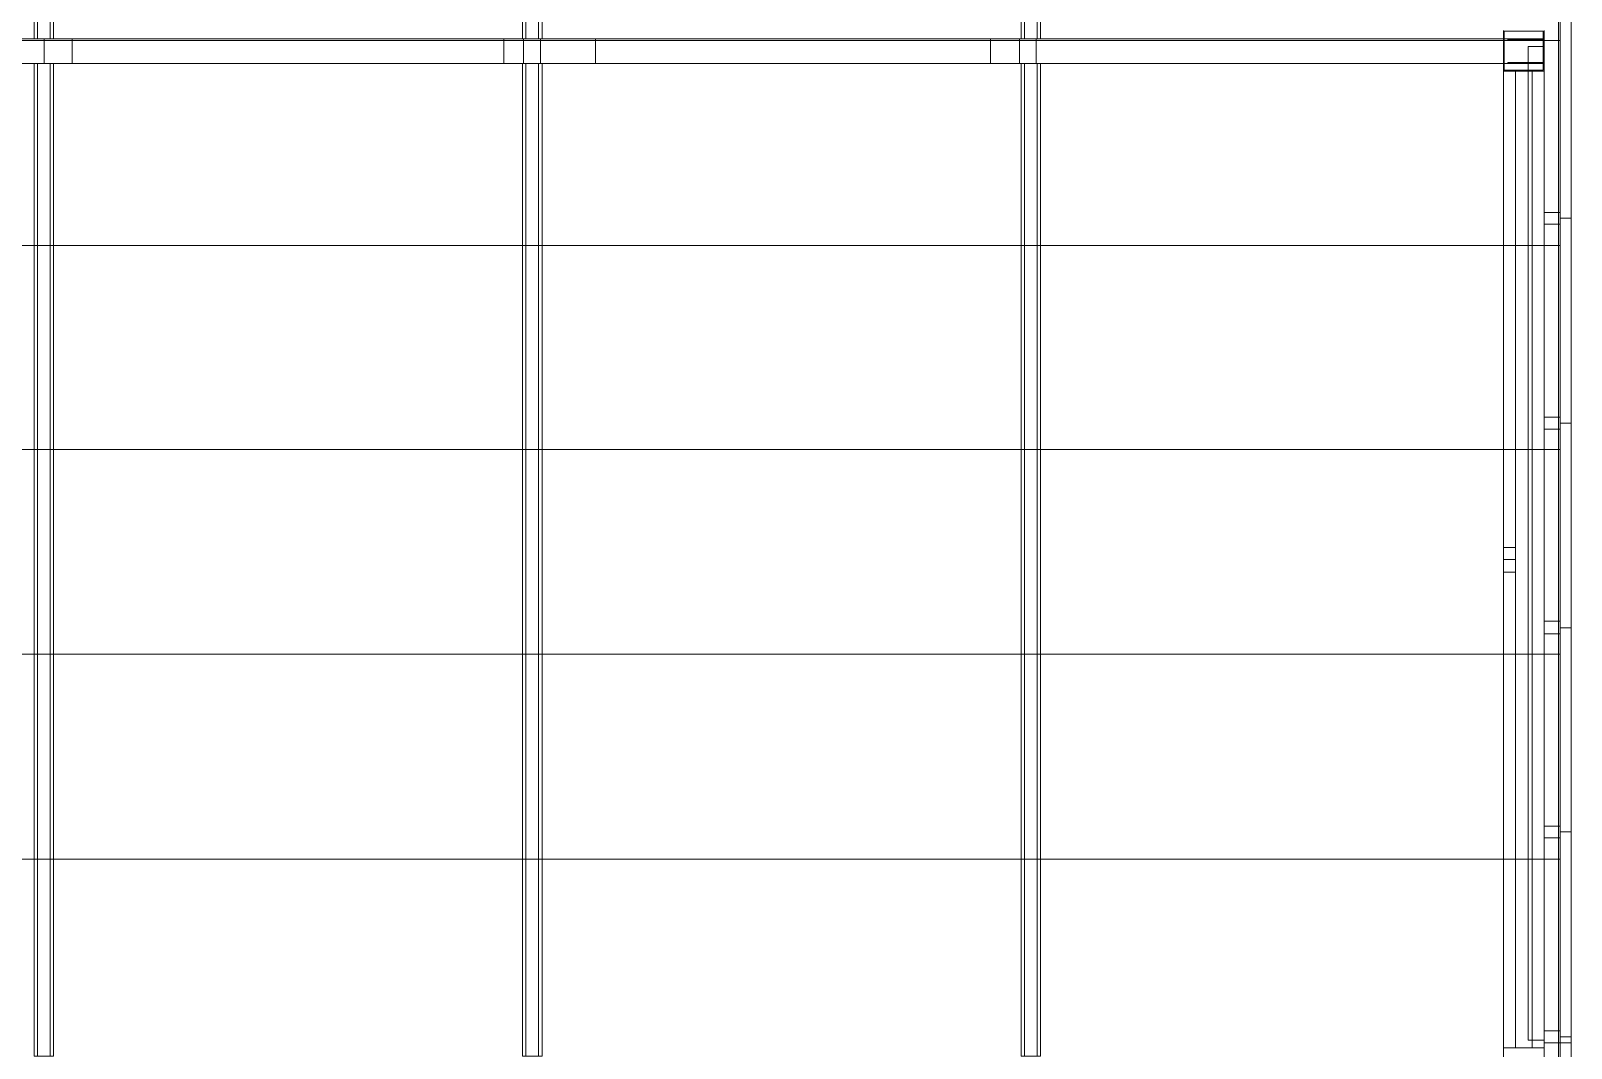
# Model space of a CAD drawing. Header units: centimetres. Extents: x 2816 to 28192, y 2553 to 18332.
# Drawn here: x 14902 to 16814, y 11727 to 12991 of the extents above; entities that cross this region are included whole.
import ezdxf

# ---------------------------------------------------------------- set-up
doc = ezdxf.new("R2010")
doc.units = ezdxf.units.CM
for name, color, linetype in [('PDF_Dera 3D', 7, 'Continuous'), ('PDF_Dyert dhe Dritaret 2D', 7, 'Continuous'), ('PDF_Kaprijatat', 7, 'Continuous'), ('PDF_Kuotimi prerjeve', 7, 'Continuous'), ('PDF_Paneli', 30, 'Continuous'), ('PDF_Shtyllat e Paneleve', 7, 'Continuous'), ('PDF_Themeli', 7, 'Continuous'), ('PDF_Trajet', 7, 'Continuous')]:
    doc.layers.add(name, color=color, linetype=linetype)
doc.layers.add('PDF_Panel Kulmii', color=7, linetype='Continuous', true_color=0xfafafa)
doc.layers.add('PDF_Shtyllat', color=7, linetype='Continuous', true_color=0xfafafa)

msp = doc.modelspace()

# ---------------------------------------------------------------- linework, layer by layer
at = {"layer": 'PDF_Dera 3D', "lineweight": 0}
for points in [[(16800.8, 11734.2), (16800.8, 11734.2)], [(16800.8, 11495.6), (16800.8, 11734.2)], [(16814.5, 11495.6), (16814.5, 11734.2), (16800.8, 11734.2)], [(16814.5, 11495.6), (16800.8, 11495.6), (16800.8, 11734.2), (16814.5, 11734.2), (16814.5, 11495.6), (16800.8, 11495.6)], [(16800.8, 11734.2), (16800.8, 11734.2)], [(16814.5, 11734.2), (16814.5, 11734.2)], [(16814.5, 11734.2), (16814.5, 11734.2)]]:
    msp.add_lwpolyline(points, dxfattribs=at)
at = {"layer": 'PDF_Dyert dhe Dritaret 2D', "lineweight": 0}
for points in [[(16800.8, 11734.2), (16800.8, 11495.6)], [(16814.5, 11734.2), (16800.8, 11734.2)], [(16814.5, 11495.6), (16814.5, 11734.2)]]:
    msp.add_lwpolyline(points, dxfattribs=at)
at = {"layer": 'PDF_Kaprijatat', "lineweight": 0}
for points in [[(14909.9, 14214.7), (14905.7, 14214.7), (14905.7, 12980.8), (14909.9, 12980.8), (14909.9, 14214.7)], [(14909.9, 12980.8), (14929.9, 12980.8), (14929.9, 14214.7)], [(14929.9, 12980.8), (14925.7, 12980.8), (14925.7, 14214.7)], [(15516.4, 14214.7), (15512.2, 14214.7), (15512.2, 12980.8), (15516.4, 12980.8), (15516.4, 14214.7)], [(15516.4, 12980.8), (15536.4, 12980.8), (15536.4, 14214.7)], [(15536.4, 12980.8), (15532.2, 12980.8), (15532.2, 14214.7)], [(16135.5, 14214.7), (16131.3, 14214.7), (16131.3, 12980.8), (16135.5, 12980.8), (16135.5, 14214.7)], [(16135.5, 12980.8), (16155.4, 12980.8), (16155.4, 14214.7)], [(16155.4, 12980.8), (16151.2, 12980.8), (16151.2, 14214.7)], [(11803, 12980.8), (14291.9, 12980.8), (16780.8, 12980.8), (11803, 12980.8)], [(14925.7, 12980.8), (14905.7, 12980.8)], [(14905.7, 12980.8), (14905.7, 12980.8)], [(14909.9, 12980.8), (14909.9, 12980.8)], [(14918.3, 12980.8), (14918.3, 12980.8)], [(15489.1, 12980.8), (14918.3, 12980.8), (14918.3, 12950.3), (14918.3, 12980.8)], [(14918.3, 12980.8), (15489.1, 12980.8)], [(14918.3, 12980.8), (14918.3, 12980.8)], [(14925.7, 12980.8), (14925.7, 12980.8)], [(14929.9, 12980.8), (14929.9, 12980.8)], [(14953, 12980.8), (15513.2, 12980.8)], [(14953, 12950.3), (14953, 12980.8)], [(15513.2, 12980.8), (14953, 12980.8)], [(14953, 12980.8), (14953, 12980.8)], [(15489.1, 12950.3), (15489.1, 12980.8)], [(15489.1, 12980.8), (15489.1, 12980.8)], [(15532.2, 12980.8), (15512.2, 12980.8)], [(15512.2, 12980.8), (15512.2, 12980.8)], [(15513.2, 12980.8), (15513.2, 12950.3)], [(15513.2, 12980.8), (15513.2, 12950.3)], [(15513.2, 12980.8), (15513.2, 12980.8)], [(15513.2, 12980.8), (15513.2, 12980.8)], [(15516.4, 12980.8), (15516.4, 12980.8)], [(15532.2, 12980.8), (15532.2, 12980.8)], [(15534.3, 12950.3), (15534.3, 12980.8)], [(16093.4, 12950.3), (15534.3, 12950.3), (15534.3, 12980.8), (16093.4, 12980.8)], [(15534.3, 12980.8), (16093.4, 12980.8)], [(15534.3, 12980.8), (15534.3, 12980.8)], [(15534.3, 12980.8), (15534.3, 12980.8)], [(15536.4, 12980.8), (15536.4, 12980.8)], [(16129.2, 12980.8), (15602.6, 12980.8)], [(15602.6, 12980.8), (15602.6, 12950.3)], [(15602.6, 12980.8), (16129.2, 12980.8)], [(15602.6, 12980.8), (15602.6, 12980.8)], [(16093.4, 12980.8), (16093.4, 12950.3)], [(16093.4, 12980.8), (16093.4, 12980.8)], [(16129.2, 12950.3), (16129.2, 12980.8), (16129.2, 12950.3)], [(16129.2, 12980.8), (16129.2, 12980.8)], [(16129.2, 12980.8), (16129.2, 12980.8)], [(16129.2, 12980.8), (16129.2, 12980.8)], [(16151.2, 12980.8), (16131.3, 12980.8)], [(16131.3, 12980.8), (16131.3, 12980.8)], [(16135.5, 12980.8), (16135.5, 12980.8)], [(16150.2, 12980.8), (16150.2, 12950.3)], [(16150.2, 12980.8), (16150.2, 12950.3)], [(16150.2, 12980.8), (16735.6, 12980.8), (16150.2, 12980.8)], [(16150.2, 12980.8), (16150.2, 12980.8)], [(16150.2, 12980.8), (16150.2, 12980.8)], [(16151.2, 12980.8), (16151.2, 12980.8)], [(16155.4, 12980.8), (16155.4, 12980.8)], [(16735.6, 12980.8), (16735.6, 12979.7), (16780.8, 12979.7), (16780.8, 12951.4), (16735.6, 12951.4), (16735.6, 12950.3)], [(16735.6, 12980.8), (16735.6, 12979.7), (16780.8, 12979.7)], [(16735.6, 12980.8), (16735.6, 12980.8)], [(16735.6, 12980.8), (16735.6, 12980.8)], [(16735.6, 12979.7), (16735.6, 12979.7)], [(16735.6, 12979.7), (16735.6, 12979.7)], [(16760.9, 12971.3), (16780.8, 12971.3)], [(16760.9, 12971.3), (16760.9, 11737.4), (16780.8, 11737.4)], [(16780.8, 12971.3), (16760.9, 12971.3), (16760.9, 11737.4)], [(16760.9, 12971.3), (16760.9, 12971.3)], [(16760.9, 12971.3), (16760.9, 12971.3)], [(16780.8, 12950.3), (16780.8, 12980.8)], [(16780.8, 12980.8), (16780.8, 12950.3)], [(16780.8, 12980.8), (16780.8, 12980.8)], [(16780.8, 12980.8), (16780.8, 12980.8)], [(16780.8, 12979.7), (16780.8, 12979.7)], [(16780.8, 11737.4), (16780.8, 12971.3), (16780.8, 11737.4)], [(16780.8, 12971.3), (16780.8, 12971.3)], [(16780.8, 12971.3), (16780.8, 12971.3)], [(16735.6, 12951.4), (16735.6, 12950.3)], [(16780.8, 12951.4), (16735.6, 12951.4)], [(16735.6, 12951.4), (16735.6, 12951.4)], [(16735.6, 12951.4), (16735.6, 12951.4)], [(16780.8, 12951.4), (16780.8, 12951.4)], [(16780.8, 12950.3), (14291.9, 12950.3), (11803, 12950.3), (16780.8, 12950.3)], [(14925.7, 12950.3), (14905.7, 12950.3)], [(14905.7, 11717.4), (14909.9, 11717.4), (14909.9, 12950.3), (14905.7, 12950.3), (14905.7, 11717.4)], [(14905.7, 12950.3), (14905.7, 12950.3)], [(14909.9, 11717.4), (14929.9, 11717.4), (14929.9, 12950.3), (14909.9, 12950.3)], [(14909.9, 12950.3), (14909.9, 12950.3)], [(14918.3, 12950.3), (14918.3, 12950.3)], [(15489.1, 12950.3), (14918.3, 12950.3), (15489.1, 12950.3)], [(14918.3, 12950.3), (14918.3, 12950.3)], [(14918.3, 12950.3), (14918.3, 12950.3)], [(14929.9, 11717.4), (14925.7, 11717.4), (14925.7, 12950.3), (14929.9, 12950.3)], [(14925.7, 12950.3), (14925.7, 12950.3)], [(14929.9, 12950.3), (14929.9, 12950.3)], [(14953, 12950.3), (15513.2, 12950.3), (14953, 12950.3)], [(14953, 12950.3), (14953, 12950.3)], [(15489.1, 12950.3), (15489.1, 12950.3)], [(15532.2, 12950.3), (15512.2, 12950.3)], [(15512.2, 11717.4), (15516.4, 11717.4), (15516.4, 12950.3), (15512.2, 12950.3), (15512.2, 11717.4)], [(15512.2, 12950.3), (15512.2, 12950.3)], [(15513.2, 12950.3), (15513.2, 12950.3)], [(15513.2, 12950.3), (15513.2, 12950.3)], [(15516.4, 11717.4), (15536.4, 11717.4), (15536.4, 12950.3), (15516.4, 12950.3)], [(15516.4, 12950.3), (15516.4, 12950.3)], [(15536.4, 11717.4), (15532.2, 11717.4), (15532.2, 12950.3), (15536.4, 12950.3)], [(15532.2, 12950.3), (15532.2, 12950.3)], [(16093.4, 12950.3), (15534.3, 12950.3)], [(15534.3, 12950.3), (15534.3, 12950.3)], [(15536.4, 12950.3), (15536.4, 12950.3)], [(16129.2, 12950.3), (15602.6, 12950.3)], [(15602.6, 12950.3), (16129.2, 12950.3)], [(15602.6, 12950.3), (15602.6, 12950.3)], [(16093.4, 12950.3), (16093.4, 12950.3)], [(16129.2, 12950.3), (16129.2, 12950.3)], [(16129.2, 12950.3), (16129.2, 12950.3)], [(16151.2, 12950.3), (16131.3, 12950.3)], [(16131.3, 11717.4), (16135.5, 11717.4), (16135.5, 12950.3), (16131.3, 12950.3), (16131.3, 11717.4)], [(16131.3, 12950.3), (16131.3, 12950.3)], [(16135.5, 11717.4), (16155.4, 11717.4), (16155.4, 12950.3), (16135.5, 12950.3)], [(16135.5, 12950.3), (16135.5, 12950.3)], [(16735.6, 12950.3), (16150.2, 12950.3), (16735.6, 12950.3)], [(16150.2, 12950.3), (16150.2, 12950.3)], [(16155.4, 11717.4), (16151.2, 11717.4), (16151.2, 12950.3), (16155.4, 12950.3)], [(16151.2, 12950.3), (16151.2, 12950.3)], [(16155.4, 12950.3), (16155.4, 12950.3)], [(16735.6, 12950.3), (16735.6, 12950.3)], [(16735.6, 12950.3), (16735.6, 12950.3)], [(16780.8, 12950.3), (16780.8, 12950.3)], [(16780.8, 12950.3), (16780.8, 12950.3)], [(16760.9, 11737.4), (16780.8, 11737.4)], [(16760.9, 11737.4), (16760.9, 11737.4)], [(16760.9, 11737.4), (16760.9, 11737.4)], [(16760.9, 11737.4), (16760.9, 11737.4)], [(16780.8, 11737.4), (16780.8, 11737.4)]]:
    msp.add_lwpolyline(points, dxfattribs=at)
at = {"layer": 'PDF_Kuotimi prerjeve', "lineweight": 0}
msp.add_lwpolyline([(16814.5, 12977.6), (16814.5, 12975.5), (16814.5, 12972.4), (16814.5, 12969.2), (16814.5, 12967.1), (16814.5, 12969.2), (16814.5, 12972.4), (16814.5, 12975.5), (16814.5, 12977.6)], dxfattribs=at)
at = {"layer": 'PDF_Panel Kulmii', "lineweight": 0}
for points in [[(16798.7, 13233), (16798.7, 12978.7)], [(16800.8, 13233), (16800.8, 12978.7)], [(14291.9, 12978.7), (16798.7, 12978.7), (16800.8, 12978.7), (14294, 12978.7), (14291.9, 12978.7)], [(14291.9, 12978.7), (16798.7, 12978.7)], [(14294, 12978.7), (16800.8, 12978.7), (16798.7, 12978.7)], [(16798.7, 12978.7), (16798.7, 12978.7)], [(16798.7, 12978.7), (16798.7, 12724.3)], [(16798.7, 12978.7), (16798.7, 12978.7)], [(16800.8, 12978.7), (16800.8, 12978.7)], [(16800.8, 12978.7), (16800.8, 12724.3)], [(16800.8, 12978.7), (16800.8, 12978.7)], [(14291.9, 12724.3), (16798.7, 12724.3), (16800.8, 12724.3), (14294, 12724.3), (14291.9, 12724.3)], [(14291.9, 12724.3), (16798.7, 12724.3)], [(14294, 12724.3), (16800.8, 12724.3), (16798.7, 12724.3)], [(16798.7, 12724.3), (16798.7, 12724.3)], [(16798.7, 12724.3), (16798.7, 12471)], [(16798.7, 12724.3), (16798.7, 12724.3)], [(16800.8, 12724.3), (16800.8, 12724.3)], [(16800.8, 12724.3), (16800.8, 12471)], [(16800.8, 12724.3), (16800.8, 12724.3)], [(14291.9, 12471), (16798.7, 12471), (16800.8, 12471), (14294, 12471), (14291.9, 12471)], [(14291.9, 12471), (16798.7, 12471)], [(14294, 12471), (16800.8, 12471), (16798.7, 12471)], [(16798.7, 12471), (16798.7, 12471)], [(16798.7, 12471), (16798.7, 12216.7)], [(16798.7, 12471), (16798.7, 12471)], [(16800.8, 12471), (16800.8, 12471)], [(16800.8, 12471), (16800.8, 12216.7)], [(16800.8, 12471), (16800.8, 12471)], [(14291.9, 12216.7), (16798.7, 12216.7), (16800.8, 12216.7), (14294, 12216.7), (14291.9, 12216.7)], [(14291.9, 12216.7), (16798.7, 12216.7)], [(14294, 12216.7), (16800.8, 12216.7), (16798.7, 12216.7)], [(16798.7, 12216.7), (16798.7, 12216.7)], [(16798.7, 12216.7), (16798.7, 11962.3)], [(16798.7, 12216.7), (16798.7, 12216.7)], [(16800.8, 12216.7), (16800.8, 12216.7)], [(16800.8, 12216.7), (16800.8, 11962.3)], [(16800.8, 12216.7), (16800.8, 12216.7)], [(14291.9, 11962.3), (16798.7, 11962.3), (16800.8, 11962.3), (14294, 11962.3), (14291.9, 11962.3)], [(14291.9, 11962.3), (16798.7, 11962.3)], [(14294, 11962.3), (16800.8, 11962.3), (16798.7, 11962.3)], [(16798.7, 11962.3), (16798.7, 11962.3)], [(16798.7, 11962.3), (16798.7, 11709)], [(16798.7, 11962.3), (16798.7, 11962.3)], [(16800.8, 11962.3), (16800.8, 11962.3)], [(16800.8, 11962.3), (16800.8, 11709)], [(16800.8, 11962.3), (16800.8, 11962.3)]]:
    msp.add_lwpolyline(points, dxfattribs=at)
at = {"layer": 'PDF_Paneli', "lineweight": 0}
for points in [[(16814.5, 13011.3), (16800.8, 13011.3), (16800.8, 12758)], [(16814.5, 12758), (16800.8, 12758), (16800.8, 13011.3), (16814.5, 13011.3)], [(16814.5, 13011.3), (16814.5, 12758), (16814.5, 13011.3)], [(16814.5, 12758), (16800.8, 12758)], [(16800.8, 12758), (16800.8, 12758)], [(16814.5, 12758), (16800.8, 12758), (16800.8, 12503.6)], [(16800.8, 12758), (16800.8, 12758)], [(16814.5, 12503.6), (16800.8, 12503.6), (16800.8, 12758), (16814.5, 12758)], [(16800.8, 12758), (16800.8, 12758)], [(16814.5, 12758), (16814.5, 12758)], [(16814.5, 12758), (16814.5, 12503.6), (16814.5, 12758)], [(16814.5, 12758), (16814.5, 12758)], [(16814.5, 12503.6), (16800.8, 12503.6)], [(16800.8, 12503.6), (16800.8, 12503.6)], [(16814.5, 12503.6), (16800.8, 12503.6), (16800.8, 12249.2)], [(16800.8, 12503.6), (16800.8, 12503.6)], [(16814.5, 12249.2), (16800.8, 12249.2), (16800.8, 12503.6), (16814.5, 12503.6)], [(16800.8, 12503.6), (16800.8, 12503.6)], [(16814.5, 12503.6), (16814.5, 12503.6)], [(16814.5, 12503.6), (16814.5, 12249.2), (16814.5, 12503.6)], [(16814.5, 12503.6), (16814.5, 12503.6)], [(16814.5, 12249.2), (16800.8, 12249.2)], [(16800.8, 12249.2), (16800.8, 12249.2)], [(16814.5, 12249.2), (16800.8, 12249.2), (16800.8, 11995.9)], [(16800.8, 12249.2), (16800.8, 12249.2)], [(16814.5, 11995.9), (16800.8, 11995.9), (16800.8, 12249.2), (16814.5, 12249.2)], [(16800.8, 12249.2), (16800.8, 12249.2)], [(16814.5, 12249.2), (16814.5, 12249.2)], [(16814.5, 12249.2), (16814.5, 11995.9), (16814.5, 12249.2)], [(16814.5, 12249.2), (16814.5, 12249.2)], [(16814.5, 11995.9), (16800.8, 11995.9)], [(16800.8, 11995.9), (16800.8, 11995.9)], [(16814.5, 11995.9), (16800.8, 11995.9), (16800.8, 11741.6)], [(16800.8, 11995.9), (16800.8, 11995.9)], [(16814.5, 11741.6), (16800.8, 11741.6), (16800.8, 11995.9), (16814.5, 11995.9)], [(16800.8, 11995.9), (16800.8, 11995.9)], [(16814.5, 11995.9), (16814.5, 11995.9)], [(16814.5, 11995.9), (16814.5, 11741.6), (16814.5, 11995.9)], [(16814.5, 11995.9), (16814.5, 11995.9)], [(16814.5, 11741.6), (16800.8, 11741.6)], [(16800.8, 11741.6), (16800.8, 11741.6)], [(16800.8, 11741.6), (16814.5, 11741.6)], [(16800.8, 11487.2), (16800.8, 11741.6)], [(16814.5, 11487.2), (16800.8, 11487.2), (16800.8, 11741.6), (16814.5, 11741.6)], [(16800.8, 11741.6), (16800.8, 11741.6)], [(16800.8, 11734.2), (16814.5, 11734.2)], [(16800.8, 11734.2), (16814.5, 11734.2)], [(16800.8, 11734.2), (16800.8, 11495.6), (16800.8, 11734.2)], [(16800.8, 11734.2), (16800.8, 11734.2)], [(16800.8, 11734.2), (16800.8, 11734.2)], [(16814.5, 11741.6), (16814.5, 11741.6)], [(16814.5, 11741.6), (16814.5, 11487.2), (16814.5, 11741.6)], [(16814.5, 11741.6), (16814.5, 11741.6)], [(16814.5, 11741.6), (16814.5, 11741.6)], [(16814.5, 11734.2), (16814.5, 11495.6), (16814.5, 11734.2)], [(16814.5, 11734.2), (16814.5, 11734.2)], [(16814.5, 11734.2), (16814.5, 11734.2)]]:
    msp.add_lwpolyline(points, dxfattribs=at)
at = {"layer": 'PDF_Shtyllat', "lineweight": 0}
for points in [[(16780.8, 12940.8), (16730.4, 12940.8), (16780.8, 12940.8), (16780.8, 12991.3), (16780.8, 12940.8)], [(16730.4, 12991.3), (16730.4, 12940.8), (16730.4, 12991.3)], [(16731.4, 12990.2), (16731.4, 12990.2)], [(16779.8, 12941.9), (16731.4, 12941.9), (16731.4, 12990.2), (16779.8, 12990.2), (16779.8, 12941.9), (16731.4, 12941.9)], [(16779.8, 12941.9), (16779.8, 12990.2), (16731.4, 12990.2), (16731.4, 12941.9)], [(16731.4, 12990.2), (16731.4, 12990.2)], [(16779.8, 12990.2), (16779.8, 12990.2)], [(16779.8, 12990.2), (16779.8, 12990.2)], [(16779.8, 12990.2), (16779.8, 12990.2)], [(16730.4, 12940.8), (16730.4, 12940.8)], [(16730.4, 12940.8), (16730.4, 12940.8)], [(16731.4, 12941.9), (16731.4, 12941.9)], [(16731.4, 12941.9), (16731.4, 12941.9)], [(16779.8, 12941.9), (16779.8, 12941.9)], [(16779.8, 12941.9), (16779.8, 12941.9)], [(16780.8, 12940.8), (16780.8, 12940.8)], [(16780.8, 11676.4), (16730.4, 11676.4), (16780.8, 11676.4), (16780.8, 11727.9), (16780.8, 11676.4)], [(16730.4, 11727.9), (16780.8, 11727.9), (16730.4, 11727.9)], [(16730.4, 11727.9), (16730.4, 11676.4), (16730.4, 11727.9)], [(16730.4, 11727.9), (16730.4, 11727.9)], [(16780.8, 11727.9), (16780.8, 11727.9)], [(16780.8, 11727.9), (16780.8, 11727.9)]]:
    msp.add_lwpolyline(points, dxfattribs=at)
at = {"layer": 'PDF_Shtyllat e Paneleve', "lineweight": 0}
for points in [[(16800.8, 12765.3), (16800.8, 12750.6), (16800.8, 12765.3), (16780.8, 12765.3), (16800.8, 12765.3)], [(16780.8, 12750.6), (16780.8, 12765.3), (16780.8, 12750.6)], [(16780.8, 12765.3), (16780.8, 12765.3)], [(16780.8, 12765.3), (16780.8, 12765.3)], [(16800.8, 12765.3), (16800.8, 12765.3)], [(16780.8, 12750.6), (16800.8, 12750.6), (16780.8, 12750.6)], [(16780.8, 12750.6), (16780.8, 12750.6)], [(16800.8, 12750.6), (16800.8, 12750.6)], [(16800.8, 12750.6), (16800.8, 12750.6)], [(16800.8, 12511), (16800.8, 12496.2), (16800.8, 12511), (16780.8, 12511), (16800.8, 12511)], [(16780.8, 12496.2), (16780.8, 12511), (16780.8, 12496.2)], [(16780.8, 12511), (16780.8, 12511)], [(16780.8, 12511), (16780.8, 12511)], [(16800.8, 12511), (16800.8, 12511)], [(16780.8, 12496.2), (16800.8, 12496.2), (16780.8, 12496.2)], [(16780.8, 12496.2), (16780.8, 12496.2)], [(16800.8, 12496.2), (16800.8, 12496.2)], [(16800.8, 12496.2), (16800.8, 12496.2)], [(16800.8, 12257.7), (16800.8, 12241.9), (16800.8, 12257.7), (16780.8, 12257.7), (16800.8, 12257.7)], [(16780.8, 12241.9), (16780.8, 12257.7), (16780.8, 12241.9)], [(16780.8, 12257.7), (16780.8, 12257.7)], [(16780.8, 12257.7), (16780.8, 12257.7)], [(16800.8, 12257.7), (16800.8, 12257.7)], [(16780.8, 12241.9), (16800.8, 12241.9), (16780.8, 12241.9)], [(16780.8, 12241.9), (16780.8, 12241.9)], [(16800.8, 12241.9), (16800.8, 12241.9)], [(16800.8, 12241.9), (16800.8, 12241.9)], [(16800.8, 12003.3), (16800.8, 11988.6), (16800.8, 12003.3), (16780.8, 12003.3), (16800.8, 12003.3)], [(16780.8, 11988.6), (16780.8, 12003.3), (16780.8, 11988.6)], [(16780.8, 12003.3), (16780.8, 12003.3)], [(16780.8, 12003.3), (16780.8, 12003.3)], [(16800.8, 12003.3), (16800.8, 12003.3)], [(16780.8, 11988.6), (16800.8, 11988.6), (16780.8, 11988.6)], [(16780.8, 11988.6), (16780.8, 11988.6)], [(16800.8, 11988.6), (16800.8, 11988.6)], [(16800.8, 11988.6), (16800.8, 11988.6)], [(16800.8, 11748.9), (16800.8, 11734.2), (16800.8, 11748.9), (16780.8, 11748.9), (16800.8, 11748.9)], [(16780.8, 11734.2), (16780.8, 11748.9), (16780.8, 11734.2)], [(16780.8, 11748.9), (16780.8, 11748.9)], [(16780.8, 11748.9), (16780.8, 11748.9)], [(16800.8, 11748.9), (16800.8, 11748.9)], [(16780.8, 11734.2), (16800.8, 11734.2), (16780.8, 11734.2)], [(16780.8, 11734.2), (16780.8, 11734.2)], [(16800.8, 11734.2), (16800.8, 11734.2)], [(16800.8, 11734.2), (16800.8, 11734.2)]]:
    msp.add_lwpolyline(points, dxfattribs=at)
at = {"layer": 'PDF_Themeli', "lineweight": 0}
msp.add_lwpolyline([(11769.4, 15551.7), (16814.5, 15551.7), (16814.5, 5325.9), (16814.5, 15551.7)], dxfattribs=at)
at = {"layer": 'PDF_Trajet', "lineweight": 0}
for points in [[(16730.4, 12940.8), (16780.8, 12940.8), (16780.8, 11727.9)], [(16730.4, 12940.8), (16730.4, 11727.9), (16730.4, 12940.8)], [(16730.4, 11727.9), (16780.8, 11727.9), (16780.8, 12940.8), (16730.4, 12940.8)], [(16730.4, 12940.8), (16730.4, 12940.8)], [(16730.4, 12940.8), (16745.1, 12940.8), (16730.4, 12940.8)], [(16730.4, 12334.4), (16730.4, 12940.8), (16730.4, 12349.1), (16730.4, 12940.8), (16730.4, 12334.4), (16730.4, 11727.9), (16730.4, 12318.6), (16730.4, 11727.9), (16730.4, 12334.4)], [(16730.4, 12940.8), (16745.1, 12940.8), (16730.4, 12940.8)], [(16730.4, 12940.8), (16730.4, 12940.8)], [(16730.4, 12940.8), (16730.4, 12940.8)], [(16730.4, 12940.8), (16730.4, 12940.8)], [(16745.1, 12318.6), (16745.1, 11727.9), (16745.1, 12334.4), (16745.1, 12940.8), (16745.1, 12349.1), (16745.1, 12940.8), (16745.1, 12334.4), (16745.1, 11727.9), (16745.1, 12318.6)], [(16745.1, 12940.8), (16745.1, 12940.8)], [(16745.1, 12940.8), (16745.1, 12940.8)], [(16745.1, 12940.8), (16745.1, 12940.8)], [(16780.8, 12940.8), (16766.1, 12940.8), (16766.1, 11727.9)], [(16766.1, 12940.8), (16766.1, 12940.8)], [(16780.8, 11727.9), (16766.1, 11727.9), (16766.1, 12940.8), (16780.8, 12940.8)], [(16766.1, 12940.8), (16766.1, 12940.8)], [(16780.8, 12940.8), (16780.8, 12940.8)], [(16780.8, 12940.8), (16780.8, 12940.8)], [(16780.8, 12940.8), (16780.8, 11727.9), (16780.8, 12940.8)], [(16780.8, 12940.8), (16780.8, 12940.8)], [(16745.1, 12349.1), (16730.4, 12349.1)], [(16730.4, 12349.1), (16730.4, 12349.1)], [(16745.1, 12349.1), (16745.1, 12349.1)], [(16730.4, 12334.4), (16745.1, 12334.4)], [(16730.4, 12334.4), (16745.1, 12334.4)], [(16730.4, 12334.4), (16730.4, 12334.4)], [(16730.4, 12334.4), (16730.4, 12334.4)], [(16745.1, 12334.4), (16745.1, 12334.4)], [(16745.1, 12334.4), (16745.1, 12334.4)], [(16745.1, 12318.6), (16730.4, 12318.6)], [(16730.4, 12318.6), (16730.4, 12318.6)], [(16745.1, 12318.6), (16745.1, 12318.6)], [(16730.4, 11727.9), (16780.8, 11727.9)], [(16730.4, 11727.9), (16730.4, 11727.9)], [(16730.4, 11727.9), (16745.1, 11727.9), (16730.4, 11727.9)], [(16745.1, 11727.9), (16730.4, 11727.9), (16745.1, 11727.9)], [(16730.4, 11727.9), (16730.4, 11727.9)], [(16730.4, 11727.9), (16730.4, 11727.9)], [(16730.4, 11727.9), (16730.4, 11727.9)], [(16730.4, 11727.9), (16730.4, 11727.9)], [(16745.1, 11727.9), (16745.1, 11727.9)], [(16745.1, 11727.9), (16745.1, 11727.9)], [(16745.1, 11727.9), (16745.1, 11727.9)], [(16745.1, 11727.9), (16745.1, 11727.9)], [(16780.8, 11727.9), (16766.1, 11727.9)], [(16766.1, 11727.9), (16766.1, 11727.9)], [(16780.8, 11727.9), (16780.8, 11727.9)], [(16780.8, 11727.9), (16780.8, 11727.9)]]:
    msp.add_lwpolyline(points, dxfattribs=at)

doc.saveas('drawing.dxf')
